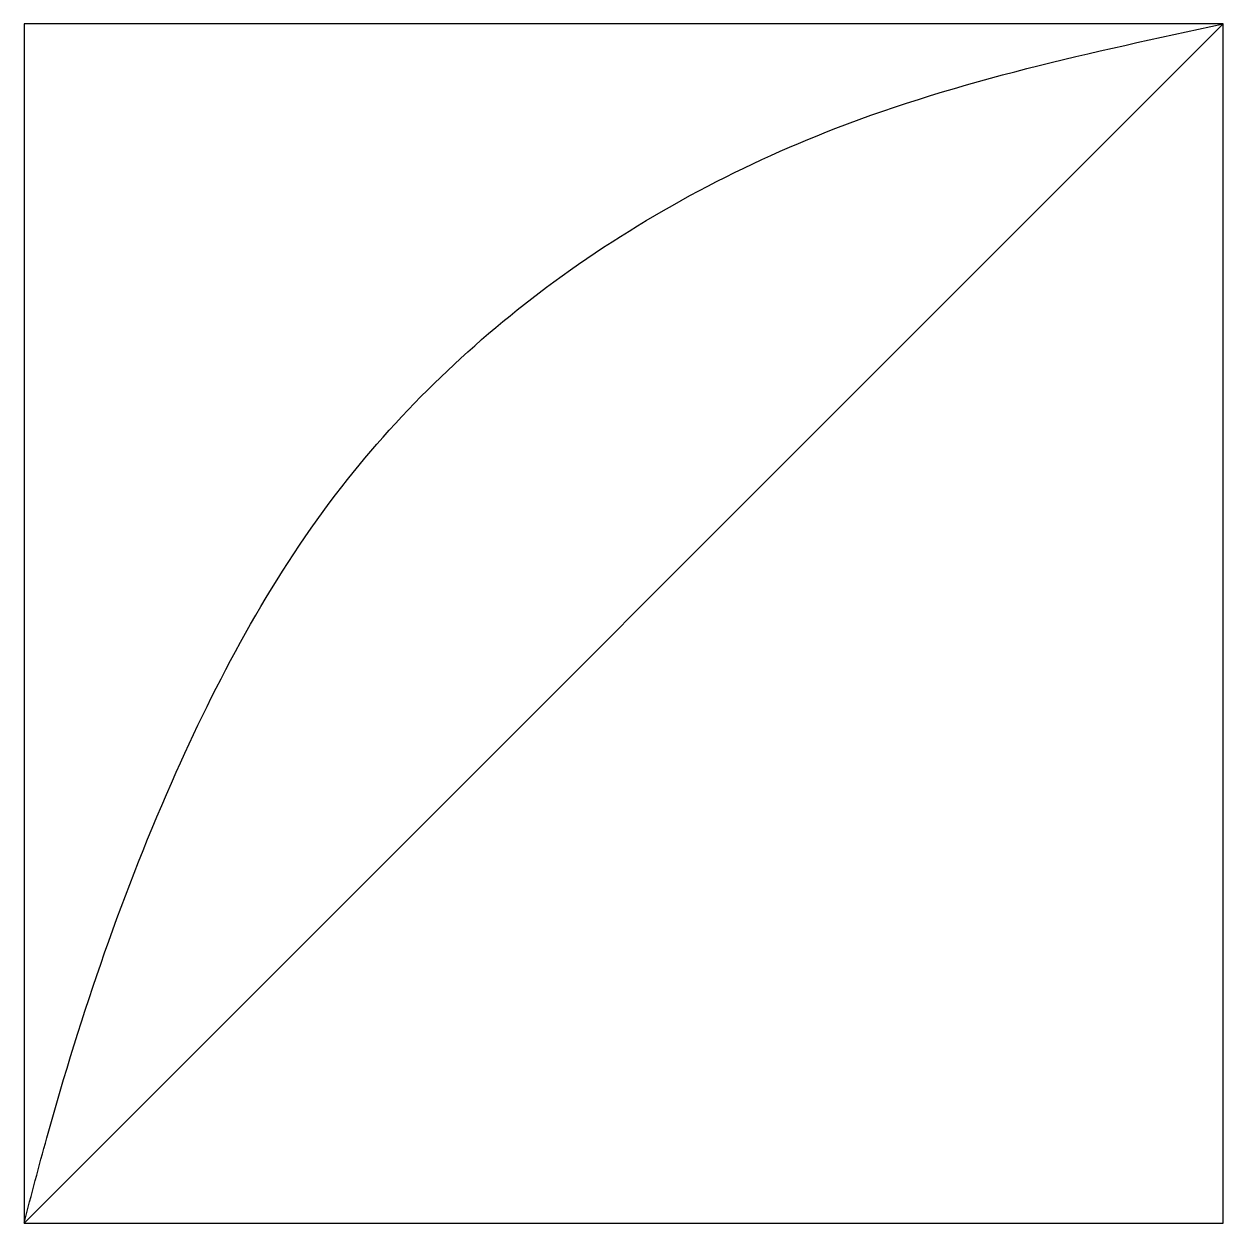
# Model space of a CAD drawing. Header units: millimetres. Extents: x 169 to 269, y 0 to 100.
import ezdxf

# ---------------------------------------------------------------- set-up
doc = ezdxf.new("R2010")
doc.units = ezdxf.units.MM
doc.header["$LTSCALE"] = 0.5

msp = doc.modelspace()

# ---------------------------------------------------------------- linework, layer by layer
msp.add_line((169.09, 0), (269.09, 100))
msp.add_lwpolyline([(169.09, 0), (269.09, 0), (269.09, 100), (169.09, 100)], close=True)
msp.add_spline([(169.09, 0), (170.99, 7.1), (181.79, 37.6), (195.59, 61.4), (213.29, 78.5), (236.79, 91.3), (269.09, 100)], degree=3)

doc.saveas('drawing.dxf')
